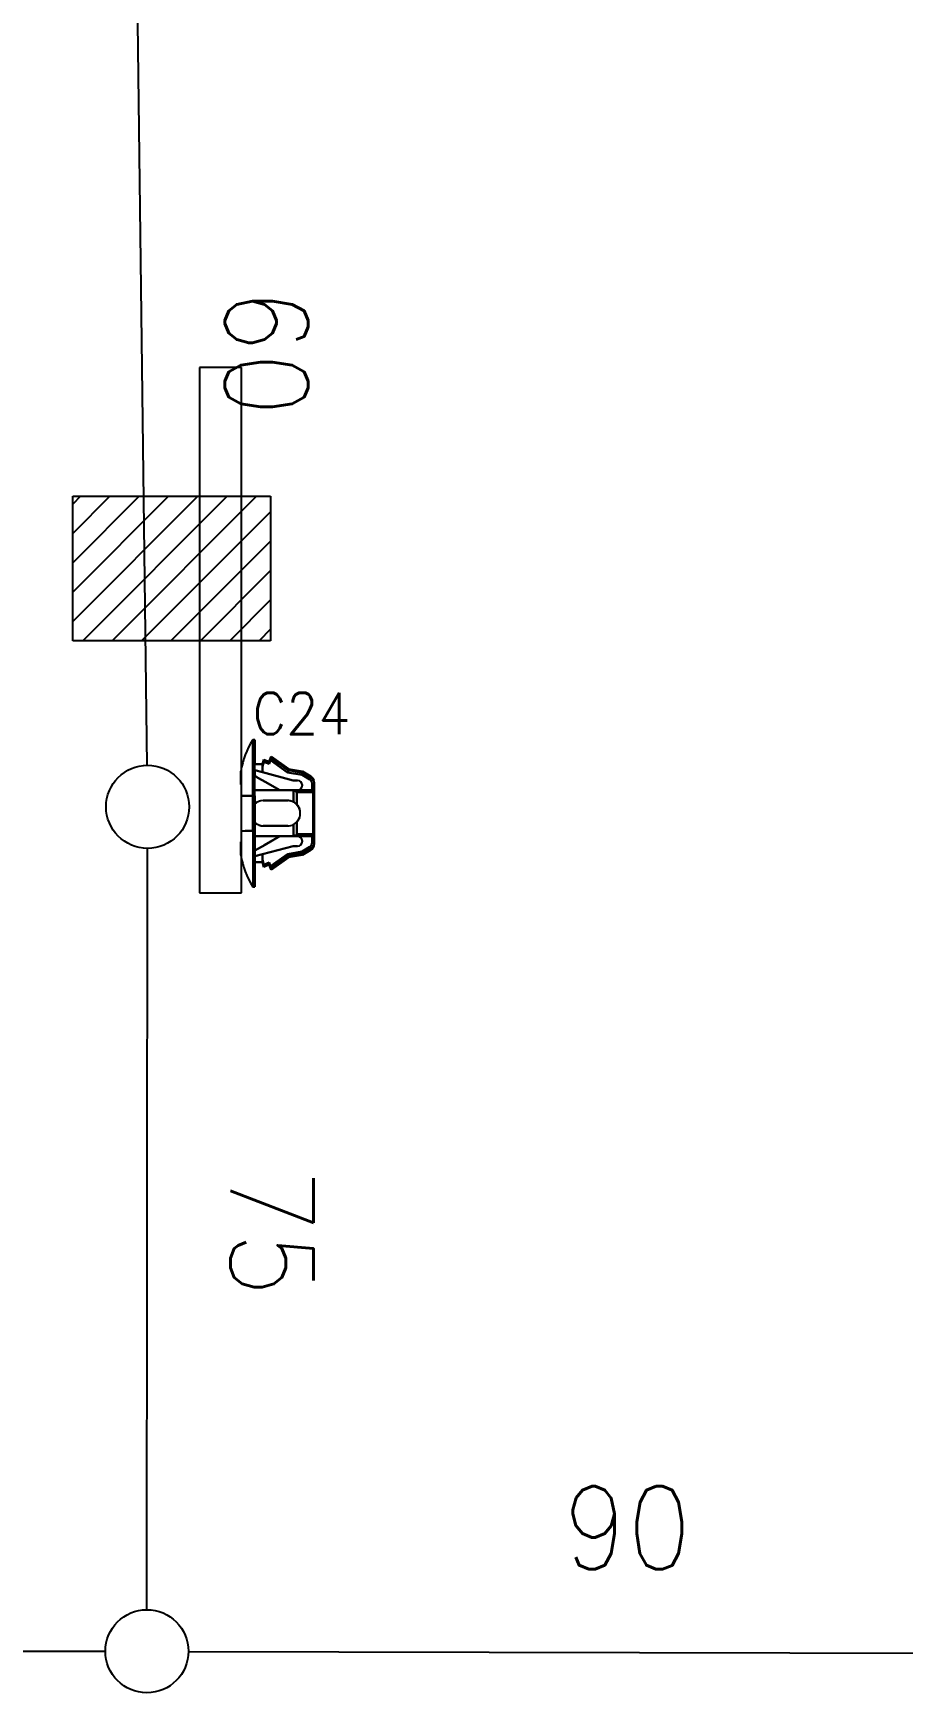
# Model space of a CAD drawing. Header units: inches. Extents: x 47316 to 59086, y 3141 to 11743.
# Drawn here: x 52813.5 to 52865.8, y 8621.2 to 8721.1 of the extents above; entities that cross this region are included whole.
import ezdxf

# ---------------------------------------------------------------- set-up
doc = ezdxf.new("R2010")
doc.units = ezdxf.units.IN
doc.header["$MEASUREMENT"] = 0
doc.styles.get("Standard").update_dxf_attribs({"font": ''})
doc.styles.get('Standard').set_extended_font_data('SimSun')
doc.linetypes.add('_VH_OTCON', pattern='A,0.0001,[7,VeSys.shx,S=0.1,R=0,X=0,Y=0],-0.4,[7,VeSys.shx,S=0.1,R=0,X=0,Y=0],-0.4,["X",Standard,S=1,R=0,X=-0.5,Y=-0.5],-0.0001,[7,VeSys.shx,S=0.1,R=0,X=0,Y=0],-0.4', length=1.2002)

msp = doc.modelspace()

# ---------------------------------------------------------------- linework, layer by layer
at = {"color": 0, "linetype": '_VH_OTCON', "lineweight": -2, "ltscale": 5}
for p, q in [((52820.363, 8677.04), (52819.733, 8727.587)), ((52820.353, 8626.216), (52820.392, 8672.04)), ((52627.623, 8623.716), (52817.851, 8623.716)), ((52822.851, 8623.71), (52875.204, 8623.595))]:
    msp.add_line(p, q, dxfattribs=at)
at = {"color": 0, "lineweight": -3}
for p, q in [((52826.035, 8700.979), (52823.509, 8700.979)), ((52826.035, 8669.358), (52826.035, 8700.979)), ((52823.509, 8669.358), (52826.035, 8669.358))]:
    msp.add_line(p, q, dxfattribs=at)
at = {"color": 0}
msp.add_line((52823.509, 8700.979), (52823.509, 8669.358), dxfattribs=at)
at = {"color": 0, "lineweight": -2}
for p, q in [((52823.419, 8693.227), (52815.883, 8685.692)), ((52821.651, 8693.227), (52815.883, 8687.459)), ((52819.884, 8693.227), (52815.883, 8689.227)), ((52818.116, 8693.227), (52815.883, 8690.995)), ((52816.348, 8693.227), (52815.883, 8692.763)), ((52815.883, 8684.537), (52815.883, 8693.227)), ((52815.883, 8693.227), (52827.79, 8693.227)), ((52825.187, 8693.227), (52816.497, 8684.537)), ((52826.955, 8693.227), (52818.265, 8684.537)), ((52827.79, 8693.227), (52827.79, 8684.537)), ((52827.79, 8692.295), (52820.032, 8684.537)), ((52827.79, 8690.528), (52821.8, 8684.537)), ((52827.79, 8688.76), (52823.568, 8684.537)), ((52827.79, 8686.992), (52825.336, 8684.537)), ((52827.79, 8685.224), (52827.104, 8684.537)), ((52827.79, 8684.537), (52815.883, 8684.537))]:
    msp.add_line(p, q, dxfattribs=at)
at = {"color": 0, "ltscale": 0.0075}
for p, q in [((52826.718, 8678.574), (52826.845, 8678.574)), ((52826.845, 8678.574), (52826.718, 8678.574)), ((52830.423, 8675.895), (52830.297, 8675.895)), ((52830.423, 8675.895), (52830.297, 8675.895)), ((52826.845, 8675.206), (52826.718, 8675.206)), ((52826.718, 8675.206), (52826.845, 8675.206)), ((52826.718, 8673.101), (52826.845, 8673.101)), ((52826.845, 8673.101), (52826.718, 8673.101)), ((52830.423, 8672.764), (52830.297, 8672.764)), ((52830.297, 8672.411), (52830.423, 8672.411)), ((52830.297, 8672.411), (52830.423, 8672.411)), ((52826.718, 8669.733), (52826.845, 8669.733)), ((52826.845, 8669.733), (52826.718, 8669.733))]:
    msp.add_line(p, q, dxfattribs=at)
at = {"color": 0, "ltscale": 0.2}
for p, q in [((52826.718, 8678.574), (52826.718, 8675.206)), ((52826.718, 8675.206), (52826.718, 8678.574)), ((52826.845, 8675.206), (52826.845, 8678.574)), ((52826.845, 8675.206), (52826.845, 8678.574)), ((52826.718, 8673.101), (52826.718, 8669.733)), ((52826.718, 8673.101), (52826.718, 8669.733)), ((52826.845, 8673.101), (52826.845, 8669.733)), ((52826.845, 8669.733), (52826.845, 8673.101))]:
    msp.add_line(p, q, dxfattribs=at)
at = {"color": 0, "ltscale": 0.087396}
for p, q in [((52826.845, 8678.574), (52826.845, 8677.102)), ((52826.845, 8678.574), (52826.845, 8677.102)), ((52826.845, 8669.733), (52826.845, 8671.205))]:
    msp.add_line(p, q, dxfattribs=at)
at = {"color": 0, "ltscale": 0.027499}
for p, q in [((52827.308, 8677.1), (52826.845, 8677.1)), ((52826.845, 8677.1), (52827.308, 8677.1)), ((52827.308, 8671.206), (52826.845, 8671.206)), ((52826.845, 8671.206), (52827.308, 8671.206))]:
    msp.add_line(p, q, dxfattribs=at)
at = {"color": 0, "ltscale": 0.018174}
msp.add_line((52827.308, 8677.1), (52827.392, 8677.395), dxfattribs=at)
at = {"color": 0, "ltscale": 0.018199}
for p, q in [((52827.308, 8676.958), (52827.392, 8677.253)), ((52827.392, 8677.253), (52827.308, 8676.958)), ((52827.308, 8671.349), (52827.392, 8671.054)), ((52827.392, 8671.054), (52827.308, 8671.349))]:
    msp.add_line(p, q, dxfattribs=at)
at = {"color": 0, "ltscale": 0.00033}
for p, q in [((52827.308, 8677.095), (52827.308, 8677.1)), ((52827.708, 8677.269), (52827.708, 8677.263)), ((52827.308, 8671.206), (52827.308, 8671.212))]:
    msp.add_line(p, q, dxfattribs=at)
at = {"color": 0, "ltscale": 0.008441}
for p, q in [((52827.308, 8677.1), (52827.308, 8676.958)), ((52827.308, 8676.958), (52827.308, 8677.1)), ((52827.708, 8677.269), (52827.708, 8677.127))]:
    msp.add_line(p, q, dxfattribs=at)
at = {"color": 0, "ltscale": 0.008432}
msp.add_line((52827.308, 8676.958), (52827.308, 8677.1), dxfattribs=at)
at = {"color": 0, "ltscale": 0.000342}
for p, q in [((52827.308, 8677.1), (52827.308, 8677.095)), ((52827.308, 8671.212), (52827.308, 8671.206))]:
    msp.add_line(p, q, dxfattribs=at)
at = {"color": 0, "ltscale": 0.000286}
for p, q in [((52827.309, 8677.099), (52827.308, 8677.095)), ((52827.308, 8677.095), (52827.309, 8677.099))]:
    msp.add_line(p, q, dxfattribs=at)
at = {"color": 0, "ltscale": 0.002209}
msp.add_line((52827.308, 8677.058), (52827.308, 8677.095), dxfattribs=at)
at = {"color": 0, "ltscale": 0.003674}
for p, q in [((52827.308, 8677.095), (52827.308, 8677.033)), ((52827.308, 8671.274), (52827.308, 8671.212))]:
    msp.add_line(p, q, dxfattribs=at)
at = {"color": 0, "ltscale": 0.00434}
msp.add_line((52827.308, 8677.033), (52827.308, 8676.96), dxfattribs=at)
at = {"color": 0, "ltscale": 0.019785}
for p, q in [((52827.308, 8676.625), (52827.308, 8676.958)), ((52827.308, 8676.958), (52827.308, 8676.625)), ((52827.308, 8671.682), (52827.308, 8671.349)), ((52827.308, 8671.349), (52827.308, 8671.682))]:
    msp.add_line(p, q, dxfattribs=at)
at = {"color": 0, "ltscale": 0.000925}
msp.add_line((52827.392, 8677.395), (52827.392, 8677.379), dxfattribs=at)
at = {"color": 0, "ltscale": 0.020195}
for p, q in [((52827.392, 8677.395), (52827.708, 8677.269)), ((52827.392, 8677.253), (52827.708, 8677.127)), ((52827.708, 8677.127), (52827.392, 8677.253)), ((52827.392, 8671.054), (52827.708, 8671.18)), ((52827.708, 8671.18), (52827.392, 8671.054)), ((52827.708, 8671.038), (52827.392, 8670.912))]:
    msp.add_line(p, q, dxfattribs=at)
at = {"color": 0, "ltscale": 0.000912}
for p, q in [((52827.392, 8677.379), (52827.392, 8677.395)), ((52827.708, 8671.038), (52827.708, 8671.054))]:
    msp.add_line(p, q, dxfattribs=at)
at = {"color": 0, "ltscale": 0.002823}
msp.add_line((52827.392, 8677.379), (52827.392, 8677.332), dxfattribs=at)
at = {"color": 0, "ltscale": 0.00282}
for p, q in [((52827.392, 8677.332), (52827.392, 8677.379)), ((52827.708, 8671.054), (52827.708, 8671.101))]:
    msp.add_line(p, q, dxfattribs=at)
at = {"color": 0, "ltscale": 0.004681}
for p, q in [((52827.392, 8677.332), (52827.392, 8677.253)), ((52827.392, 8677.253), (52827.392, 8677.332))]:
    msp.add_line(p, q, dxfattribs=at)
at = {"color": 0, "ltscale": 0.019025}
msp.add_line((52827.708, 8677.269), (52827.834, 8677.563), dxfattribs=at)
at = {"color": 0, "ltscale": 0.013619}
for p, q in [((52827.708, 8677.127), (52827.798, 8677.337)), ((52827.798, 8677.337), (52827.708, 8677.127)), ((52827.708, 8671.18), (52827.798, 8670.969)), ((52827.798, 8670.969), (52827.708, 8671.18))]:
    msp.add_line(p, q, dxfattribs=at)
at = {"color": 0, "ltscale": 0.000327}
msp.add_line((52827.708, 8677.263), (52827.708, 8677.269), dxfattribs=at)
at = {"color": 0, "ltscale": 0.008429}
for p, q in [((52827.708, 8677.127), (52827.708, 8677.269)), ((52827.392, 8671.054), (52827.392, 8670.912))]:
    msp.add_line(p, q, dxfattribs=at)
at = {"color": 0, "ltscale": 0.001593}
msp.add_line((52827.708, 8677.236), (52827.708, 8677.263), dxfattribs=at)
at = {"color": 0, "ltscale": 0.003809}
msp.add_line((52827.708, 8677.263), (52827.708, 8677.199), dxfattribs=at)
at = {"color": 0, "ltscale": 0.004291}
msp.add_line((52827.708, 8677.199), (52827.708, 8677.127), dxfattribs=at)
at = {"color": 0, "ltscale": 0.074459}
for p, q in [((52827.798, 8677.337), (52828.818, 8676.609)), ((52828.818, 8676.609), (52827.798, 8677.337)), ((52827.798, 8670.969), (52828.818, 8671.698)), ((52828.818, 8671.698), (52827.798, 8670.969))]:
    msp.add_line(p, q, dxfattribs=at)
at = {"color": 0, "ltscale": 0.006177}
msp.add_line((52827.834, 8677.459), (52827.834, 8677.563), dxfattribs=at)
at = {"color": 0, "ltscale": 0.006165}
for p, q in [((52827.834, 8677.563), (52827.834, 8677.459)), ((52828.865, 8676.826), (52828.865, 8676.723)), ((52828.865, 8676.826), (52828.865, 8676.723))]:
    msp.add_line(p, q, dxfattribs=at)
at = {"color": 0, "ltscale": 0.075271}
for p, q in [((52827.834, 8677.563), (52828.865, 8676.826)), ((52828.865, 8676.723), (52827.834, 8677.459)), ((52827.834, 8670.848), (52828.865, 8671.584)), ((52828.865, 8671.584), (52827.834, 8670.848)), ((52828.865, 8671.48), (52827.834, 8670.744))]:
    msp.add_line(p, q, dxfattribs=at)
at = {"color": 0, "ltscale": 0.075264}
msp.add_line((52828.865, 8676.723), (52827.834, 8677.459), dxfattribs=at)
at = {"color": 0, "ltscale": 0.047501}
for p, q in [((52826.003, 8675.879), (52826.003, 8676.679)), ((52826.003, 8676.679), (52826.003, 8675.879)), ((52826.003, 8671.627), (52826.003, 8672.427)), ((52826.003, 8672.427), (52826.003, 8671.627))]:
    msp.add_line(p, q, dxfattribs=at)
at = {"color": 0, "ltscale": 0.015242}
for p, q in [((52827.068, 8676.273), (52826.844, 8676.399)), ((52826.844, 8671.908), (52827.068, 8672.034))]:
    msp.add_line(p, q, dxfattribs=at)
at = {"color": 0, "ltscale": 0.015215}
msp.add_line((52826.844, 8676.399), (52827.067, 8676.273), dxfattribs=at)
at = {"color": 0, "ltscale": 0.020602}
for p, q in [((52826.845, 8676.748), (52826.845, 8676.401)), ((52826.845, 8676.748), (52826.845, 8676.401)), ((52826.845, 8671.559), (52826.845, 8671.905))]:
    msp.add_line(p, q, dxfattribs=at)
at = {"color": 0, "ltscale": 0.028456}
for p, q in [((52827.308, 8676.625), (52826.845, 8676.748)), ((52826.845, 8676.748), (52827.308, 8676.625)), ((52827.308, 8671.682), (52826.845, 8671.559)), ((52826.845, 8671.559), (52827.308, 8671.682))]:
    msp.add_line(p, q, dxfattribs=at)
at = {"color": 0, "ltscale": 0.02701}
msp.add_line((52827.067, 8676.273), (52827.463, 8676.049), dxfattribs=at)
at = {"color": 0, "ltscale": 0.026985}
for p, q in [((52827.464, 8676.049), (52827.068, 8676.273)), ((52827.068, 8672.034), (52827.464, 8672.258))]:
    msp.add_line(p, q, dxfattribs=at)
at = {"color": 0, "ltscale": 0.11383}
for p, q in [((52829.16, 8676.132), (52827.308, 8676.625)), ((52827.308, 8676.625), (52829.16, 8676.132)), ((52829.16, 8672.175), (52827.308, 8671.682)), ((52827.308, 8671.682), (52829.16, 8672.175))]:
    msp.add_line(p, q, dxfattribs=at)
at = {"color": 0, "ltscale": 0.064963}
msp.add_line((52827.408, 8676.081), (52828.36, 8675.543), dxfattribs=at)
at = {"color": 0, "ltscale": 0.061161}
msp.add_line((52827.463, 8676.049), (52828.36, 8675.543), dxfattribs=at)
at = {"color": 0, "ltscale": 0.061156}
for p, q in [((52828.36, 8675.543), (52827.464, 8676.049)), ((52827.464, 8672.258), (52828.36, 8672.764))]:
    msp.add_line(p, q, dxfattribs=at)
at = {"color": 0, "ltscale": 0.004321}
for p, q in [((52828.818, 8676.609), (52828.846, 8676.676)), ((52828.846, 8676.676), (52828.818, 8676.609)), ((52828.846, 8671.631), (52828.818, 8671.698)), ((52828.818, 8671.698), (52828.846, 8671.631))]:
    msp.add_line(p, q, dxfattribs=at)
at = {"color": 0, "ltscale": 0.051095}
for p, q in [((52828.818, 8676.609), (52829.666, 8676.46)), ((52829.666, 8676.46), (52828.818, 8676.609)), ((52828.818, 8671.698), (52829.666, 8671.847)), ((52829.666, 8671.847), (52828.818, 8671.698))]:
    msp.add_line(p, q, dxfattribs=at)
at = {"color": 0, "ltscale": 0.000205}
for p, q in [((52828.846, 8676.676), (52828.848, 8676.679)), ((52828.848, 8676.679), (52828.846, 8676.676)), ((52828.848, 8671.628), (52828.846, 8671.631)), ((52828.846, 8671.631), (52828.848, 8671.628))]:
    msp.add_line(p, q, dxfattribs=at)
at = {"color": 0, "ltscale": 0.002621}
for p, q in [((52828.848, 8676.679), (52828.865, 8676.72)), ((52828.865, 8676.72), (52828.848, 8676.679)), ((52828.865, 8671.587), (52828.848, 8671.628)), ((52828.848, 8671.628), (52828.865, 8671.587))]:
    msp.add_line(p, q, dxfattribs=at)
at = {"color": 0, "ltscale": 0.05076}
for p, q in [((52828.865, 8676.826), (52829.707, 8676.679)), ((52829.707, 8671.628), (52828.865, 8671.48))]:
    msp.add_line(p, q, dxfattribs=at)
at = {"color": 0, "ltscale": 0.050769}
msp.add_line((52829.707, 8676.572), (52828.865, 8676.722), dxfattribs=at)
at = {"color": 0, "ltscale": 0.050773}
for p, q in [((52829.707, 8676.572), (52828.865, 8676.72)), ((52828.865, 8671.587), (52829.707, 8671.735)), ((52829.707, 8671.735), (52828.865, 8671.587))]:
    msp.add_line(p, q, dxfattribs=at)
at = {"color": 0, "ltscale": 0.014999}
for p, q in [((52829.413, 8676.132), (52829.16, 8676.132)), ((52829.413, 8676.132), (52829.16, 8676.132)), ((52829.16, 8676.132), (52829.413, 8676.132)), ((52829.413, 8672.175), (52829.16, 8672.175)), ((52829.16, 8672.175), (52829.413, 8672.175))]:
    msp.add_line(p, q, dxfattribs=at)
at = {"color": 0, "ltscale": 0.004276}
for p, q in [((52829.691, 8676.528), (52829.666, 8676.46)), ((52829.666, 8676.46), (52829.69, 8676.528)), ((52829.69, 8671.779), (52829.666, 8671.847)), ((52829.666, 8671.847), (52829.691, 8671.779))]:
    msp.add_line(p, q, dxfattribs=at)
at = {"color": 0, "ltscale": 0.0329}
for p, q in [((52829.666, 8676.46), (52830.143, 8676.179)), ((52830.143, 8676.179), (52829.666, 8676.46)), ((52829.666, 8671.847), (52830.143, 8672.127)), ((52830.143, 8672.127), (52829.666, 8671.847))]:
    msp.add_line(p, q, dxfattribs=at)
at = {"color": 0, "ltscale": 0.002806}
for p, q in [((52829.69, 8676.528), (52829.707, 8676.572)), ((52829.707, 8671.735), (52829.69, 8671.779))]:
    msp.add_line(p, q, dxfattribs=at)
at = {"color": 0, "ltscale": 0.00266}
for p, q in [((52829.707, 8676.572), (52829.692, 8676.53)), ((52829.692, 8671.777), (52829.707, 8671.735))]:
    msp.add_line(p, q, dxfattribs=at)
at = {"color": 0, "ltscale": 0.006219}
msp.add_line((52829.707, 8676.574), (52829.707, 8676.679), dxfattribs=at)
at = {"color": 0, "ltscale": 0.006223}
for p, q in [((52829.707, 8676.679), (52829.707, 8676.574)), ((52829.707, 8671.628), (52829.707, 8671.733)), ((52829.707, 8671.628), (52829.707, 8671.733))]:
    msp.add_line(p, q, dxfattribs=at)
at = {"color": 0, "ltscale": 0.034946}
for p, q in [((52829.707, 8676.679), (52830.215, 8676.381)), ((52830.215, 8671.926), (52829.707, 8671.628))]:
    msp.add_line(p, q, dxfattribs=at)
at = {"color": 0, "ltscale": 0.000128}
for p, q in [((52829.707, 8676.574), (52829.707, 8676.572)), ((52829.707, 8676.572), (52829.707, 8676.574)), ((52829.707, 8671.735), (52829.707, 8671.733))]:
    msp.add_line(p, q, dxfattribs=at)
at = {"color": 0, "ltscale": 0.034208}
for p, q in [((52830.204, 8676.282), (52829.707, 8676.574)), ((52830.204, 8672.025), (52829.707, 8671.733))]:
    msp.add_line(p, q, dxfattribs=at)
at = {"color": 0, "ltscale": 0.034163}
for p, q in [((52830.204, 8676.282), (52829.707, 8676.572)), ((52829.707, 8671.735), (52830.204, 8672.025))]:
    msp.add_line(p, q, dxfattribs=at)
at = {"color": 0, "ltscale": 0.007092}
for p, q in [((52830.204, 8676.282), (52830.143, 8676.179)), ((52830.143, 8676.179), (52830.204, 8676.282)), ((52830.143, 8672.127), (52830.204, 8672.025)), ((52830.204, 8672.025), (52830.143, 8672.127))]:
    msp.add_line(p, q, dxfattribs=at)
at = {"color": 0, "ltscale": 0.00587}
msp.add_line((52830.216, 8676.38), (52830.204, 8676.282), dxfattribs=at)
at = {"color": 0, "ltscale": 0.005865}
for p, q in [((52830.204, 8676.282), (52830.215, 8676.38)), ((52830.215, 8671.926), (52830.204, 8672.025))]:
    msp.add_line(p, q, dxfattribs=at)
at = {"color": 0, "ltscale": 0.020941}
for p, q in [((52830.297, 8675.895), (52830.297, 8675.543)), ((52830.297, 8675.543), (52830.297, 8675.895)), ((52830.423, 8675.895), (52830.423, 8675.543)), ((52830.423, 8675.543), (52830.423, 8675.895)), ((52830.297, 8672.411), (52830.297, 8672.764)), ((52830.297, 8672.764), (52830.297, 8672.411)), ((52830.423, 8672.764), (52830.423, 8672.411)), ((52830.423, 8672.411), (52830.423, 8672.764))]:
    msp.add_line(p, q, dxfattribs=at)
at = {"color": 0, "ltscale": 0.007248}
msp.add_line((52830.423, 8675.895), (52830.423, 8676.017), dxfattribs=at)
at = {"color": 0, "ltscale": 0.001605}
msp.add_line((52830.423, 8675.984), (52830.423, 8676.011), dxfattribs=at)
at = {"color": 0, "ltscale": 0.006183}
msp.add_line((52830.423, 8675.999), (52830.423, 8675.895), dxfattribs=at)
at = {"color": 0, "ltscale": 0.004422}
msp.add_line((52830.423, 8675.896), (52830.423, 8675.97), dxfattribs=at)
at = {"color": 0, "ltscale": 0.012915}
msp.add_line((52830.423, 8675.97), (52830.423, 8675.752), dxfattribs=at)
at = {"color": 0, "ltscale": 0.040569}
for p, q in [((52826.718, 8675.206), (52826.035, 8675.206)), ((52826.035, 8673.101), (52826.718, 8673.101))]:
    msp.add_line(p, q, dxfattribs=at)
at = {"color": 0, "ltscale": 0.040567}
for p, q in [((52826.035, 8675.206), (52826.718, 8675.206)), ((52826.035, 8673.101), (52826.718, 8673.101))]:
    msp.add_line(p, q, dxfattribs=at)
at = {"color": 0, "ltscale": 0.02751}
msp.add_line((52826.719, 8675.206), (52826.255, 8675.206), dxfattribs=at)
msp.add_line((52826.719, 8675.206), (52826.255, 8675.206), dxfattribs=at)
at = {"color": 0, "ltscale": 0.125}
for p, q in [((52826.718, 8675.206), (52826.718, 8673.101)), ((52826.718, 8673.101), (52826.718, 8675.206)), ((52826.845, 8675.206), (52826.845, 8673.101)), ((52826.845, 8673.101), (52826.845, 8675.206))]:
    msp.add_line(p, q, dxfattribs=at)
at = {"color": 0, "ltscale": 0.089999}
for p, q in [((52828.36, 8675.543), (52826.845, 8675.543)), ((52826.845, 8675.543), (52828.36, 8675.543)), ((52826.845, 8672.764), (52828.36, 8672.764)), ((52828.36, 8672.764), (52826.845, 8672.764))]:
    msp.add_line(p, q, dxfattribs=at)
at = {"color": 0, "ltscale": 0.0875}
for p, q in [((52827.35, 8674.911), (52828.823, 8674.911)), ((52828.823, 8674.911), (52827.35, 8674.911)), ((52828.823, 8674.911), (52827.35, 8674.911)), ((52828.823, 8673.396), (52827.35, 8673.396)), ((52827.35, 8673.396), (52828.823, 8673.396)), ((52826.845, 8671.206), (52826.845, 8669.733))]:
    msp.add_line(p, q, dxfattribs=at)
at = {"color": 0, "ltscale": 0.039936}
for p, q in [((52829.033, 8675.543), (52828.36, 8675.543)), ((52828.36, 8675.543), (52829.033, 8675.543)), ((52828.36, 8672.764), (52829.033, 8672.764)), ((52829.033, 8672.764), (52828.36, 8672.764))]:
    msp.add_line(p, q, dxfattribs=at)
at = {"color": 0, "ltscale": 0.082565}
for p, q in [((52829.033, 8675.543), (52830.423, 8675.543)), ((52830.423, 8675.543), (52829.033, 8675.543)), ((52830.423, 8672.764), (52829.033, 8672.764)), ((52829.033, 8672.764), (52830.423, 8672.764))]:
    msp.add_line(p, q, dxfattribs=at)
at = {"color": 0, "ltscale": 0.041339}
for p, q in [((52829.174, 8674.825), (52829.174, 8675.521)), ((52829.174, 8675.521), (52829.174, 8674.825)), ((52829.174, 8672.786), (52829.174, 8673.482)), ((52829.174, 8673.482), (52829.174, 8672.786))]:
    msp.add_line(p, q, dxfattribs=at)
at = {"color": 0, "ltscale": 0.002635}
for p, q in [((52829.174, 8675.521), (52829.216, 8675.506)), ((52829.216, 8672.801), (52829.174, 8672.786))]:
    msp.add_line(p, q, dxfattribs=at)
at = {"color": 0, "ltscale": 0.002634}
for p, q in [((52829.216, 8675.506), (52829.174, 8675.521)), ((52829.174, 8672.786), (52829.216, 8672.801))]:
    msp.add_line(p, q, dxfattribs=at)
at = {"color": 0, "ltscale": 0.057954}
for p, q in [((52830.36, 8675.416), (52829.384, 8675.416)), ((52829.384, 8675.416), (52830.36, 8675.416)), ((52829.384, 8672.89), (52830.36, 8672.89)), ((52830.36, 8672.89), (52829.384, 8672.89))]:
    msp.add_line(p, q, dxfattribs=at)
at = {"color": 0, "ltscale": 0.044711}
for p, q in [((52829.384, 8675.416), (52829.384, 8674.663)), ((52829.384, 8674.663), (52829.384, 8675.416)), ((52829.384, 8673.643), (52829.384, 8672.89)), ((52829.384, 8672.89), (52829.384, 8673.643))]:
    msp.add_line(p, q, dxfattribs=at)
at = {"color": 0, "ltscale": 0.15}
for p, q in [((52830.36, 8675.416), (52830.36, 8672.89)), ((52830.36, 8672.89), (52830.36, 8675.416))]:
    msp.add_line(p, q, dxfattribs=at)
at = {"color": 0, "ltscale": 0.000399}
msp.add_line((52830.422, 8675.521), (52830.423, 8675.528), dxfattribs=at)
at = {"color": 0, "ltscale": 0.012512}
for p, q in [((52830.423, 8675.752), (52830.423, 8675.542)), ((52830.423, 8672.765), (52830.423, 8672.554))]:
    msp.add_line(p, q, dxfattribs=at)
at = {"color": 0, "ltscale": 0.000995}
for p, q in [((52830.423, 8675.543), (52830.423, 8675.526)), ((52830.423, 8675.526), (52830.423, 8675.543)), ((52830.423, 8672.781), (52830.423, 8672.764)), ((52830.423, 8672.764), (52830.423, 8672.781))]:
    msp.add_line(p, q, dxfattribs=at)
at = {"color": 0, "ltscale": 0.163214}
msp.add_line((52830.423, 8675.528), (52830.423, 8672.779), dxfattribs=at)
at = {"color": 0, "ltscale": 0.163013}
msp.add_line((52830.423, 8672.781), (52830.423, 8675.526), dxfattribs=at)
at = {"color": 0, "ltscale": 0.000598}
msp.add_line((52829.384, 8674.663), (52829.377, 8674.671), dxfattribs=at)
at = {"color": 0, "ltscale": 0.035001}
msp.add_line((52826.845, 8673.101), (52826.255, 8673.101), dxfattribs=at)
msp.add_line((52826.845, 8673.101), (52826.255, 8673.101), dxfattribs=at)
at = {"color": 0, "ltscale": 0.001863}
msp.add_line((52829.363, 8673.621), (52829.384, 8673.644), dxfattribs=at)
at = {"color": 0, "ltscale": 0.000505}
msp.add_line((52829.384, 8673.643), (52829.378, 8673.637), dxfattribs=at)
at = {"color": 0, "ltscale": 0.015289}
msp.add_line((52827.068, 8672.034), (52826.844, 8671.908), dxfattribs=at)
at = {"color": 0, "ltscale": 0.020749}
msp.add_line((52826.845, 8671.908), (52826.845, 8671.559), dxfattribs=at)
at = {"color": 0, "ltscale": 0.02697}
msp.add_line((52827.463, 8672.258), (52827.068, 8672.034), dxfattribs=at)
at = {"color": 0, "ltscale": 0.065039}
msp.add_line((52828.36, 8672.764), (52827.407, 8672.225), dxfattribs=at)
at = {"color": 0, "ltscale": 0.06116}
msp.add_line((52828.36, 8672.764), (52827.463, 8672.258), dxfattribs=at)
at = {"color": 0, "ltscale": 0.040697}
msp.add_line((52828.204, 8672.764), (52827.518, 8672.764), dxfattribs=at)
at = {"color": 0, "ltscale": 0.040701}
msp.add_line((52827.518, 8672.764), (52828.204, 8672.764), dxfattribs=at)
at = {"color": 0, "ltscale": 0.048712}
msp.add_line((52829.181, 8672.764), (52828.36, 8672.764), dxfattribs=at)
at = {"color": 0, "ltscale": 0.008279}
msp.add_line((52829.32, 8672.764), (52829.181, 8672.764), dxfattribs=at)
at = {"color": 0, "ltscale": 0.005516}
msp.add_line((52829.413, 8672.764), (52829.32, 8672.764), dxfattribs=at)
at = {"color": 0, "ltscale": 0.052501}
msp.add_line((52830.297, 8672.764), (52829.413, 8672.764), dxfattribs=at)
at = {"color": 0, "ltscale": 0.005864}
msp.add_line((52830.216, 8671.926), (52830.204, 8672.025), dxfattribs=at)
at = {"color": 0, "ltscale": 0.015717}
msp.add_line((52830.423, 8672.29), (52830.423, 8672.554), dxfattribs=at)
at = {"color": 0, "ltscale": 0.015729}
msp.add_line((52830.423, 8672.554), (52830.423, 8672.289), dxfattribs=at)
at = {"color": 0, "ltscale": 0.006299}
msp.add_line((52827.308, 8671.349), (52827.308, 8671.243), dxfattribs=at)
at = {"color": 0, "ltscale": 0.006305}
msp.add_line((52827.308, 8671.242), (52827.308, 8671.349), dxfattribs=at)
at = {"color": 0, "ltscale": 0.00329}
msp.add_line((52827.308, 8671.33), (52827.308, 8671.274), dxfattribs=at)
at = {"color": 0, "ltscale": 0.006641}
msp.add_line((52827.308, 8671.206), (52827.308, 8671.318), dxfattribs=at)
at = {"color": 0, "ltscale": 0.001825}
msp.add_line((52827.308, 8671.212), (52827.308, 8671.243), dxfattribs=at)
at = {"color": 0, "ltscale": 0.002142}
msp.add_line((52827.308, 8671.243), (52827.308, 8671.206), dxfattribs=at)
at = {"color": 0, "ltscale": 0.002136}
msp.add_line((52827.308, 8671.206), (52827.308, 8671.242), dxfattribs=at)
at = {"color": 0, "ltscale": 0.018183}
msp.add_line((52827.392, 8670.912), (52827.308, 8671.206), dxfattribs=at)
at = {"color": 0, "ltscale": 0.008438}
msp.add_line((52827.392, 8670.912), (52827.392, 8671.054), dxfattribs=at)
at = {"color": 0, "ltscale": 0.002185}
msp.add_line((52827.392, 8670.982), (52827.392, 8670.945), dxfattribs=at)
at = {"color": 0, "ltscale": 0.004715}
msp.add_line((52827.708, 8671.18), (52827.708, 8671.101), dxfattribs=at)
at = {"color": 0, "ltscale": 0.004687}
msp.add_line((52827.708, 8671.101), (52827.708, 8671.18), dxfattribs=at)
at = {"color": 0, "ltscale": 0.002832}
msp.add_line((52827.708, 8671.101), (52827.708, 8671.053), dxfattribs=at)
at = {"color": 0, "ltscale": 0.002856}
msp.add_line((52827.708, 8671.044), (52827.708, 8671.092), dxfattribs=at)
at = {"color": 0, "ltscale": 0.002869}
msp.add_line((52827.708, 8671.092), (52827.708, 8671.044), dxfattribs=at)
at = {"color": 0, "ltscale": 0.0009}
msp.add_line((52827.708, 8671.053), (52827.708, 8671.038), dxfattribs=at)
at = {"color": 0, "ltscale": 0.019}
msp.add_line((52827.834, 8670.744), (52827.708, 8671.038), dxfattribs=at)
at = {"color": 0, "ltscale": 0.006168}
for p, q in [((52828.865, 8671.584), (52828.865, 8671.48)), ((52828.865, 8671.48), (52828.865, 8671.584))]:
    msp.add_line(p, q, dxfattribs=at)
at = {"color": 0, "ltscale": 0.005222}
msp.add_line((52827.834, 8670.76), (52827.834, 8670.848), dxfattribs=at)
at = {"color": 0, "ltscale": 0.005249}
msp.add_line((52827.834, 8670.76), (52827.834, 8670.848), dxfattribs=at)
at = {"color": 0, "ltscale": 0.000903}
msp.add_line((52827.834, 8670.744), (52827.834, 8670.76), dxfattribs=at)
at = {"color": 0, "ltscale": 0.000916}
msp.add_line((52827.834, 8670.744), (52827.834, 8670.76), dxfattribs=at)
at = {"color": 0, "ltscale": 4.3e-05}
msp.add_line((52827.834, 8670.744), (52827.834, 8670.744), dxfattribs=at)
at = {"color": 0, "ltscale": 4.9e-05}
msp.add_line((52827.834, 8670.744), (52827.834, 8670.744), dxfattribs=at)
at = {"color": 0}
for points in [[(52830.204, 8676.282), (52830.295, 8676.211), (52830.364, 8676.118), (52830.408, 8676.01), (52830.423, 8675.895)], [(52830.204, 8676.282), (52830.28, 8676.226), (52830.342, 8676.155), (52830.395, 8676.052), (52830.423, 8675.895)], [(52829.384, 8674.663), (52829.491, 8674.513), (52829.53, 8674.427)], [(52829.53, 8673.88), (52829.491, 8673.794), (52829.384, 8673.643)], [(52830.423, 8672.411), (52830.408, 8672.296), (52830.364, 8672.188), (52830.295, 8672.095), (52830.204, 8672.025)], [(52830.423, 8672.411), (52830.408, 8672.298), (52830.366, 8672.191), (52830.313, 8672.114), (52830.204, 8672.025)]]:
    msp.add_lwpolyline(points, dxfattribs=at)
at = {"color": 0, "linetype": 'Continuous', "lineweight": -2}
for centre in [(52820.394, 8674.54), (52820.351, 8623.716)]:
    msp.add_circle(centre, 2.5, dxfattribs=at)
at = {"color": 0}
for centre, radius, start, end in [((52831.407, 8675.72), 5.489, 148.67342, 169.93567), ((52831.407, 8675.72), 5.489, 148.67342, 169.93567), ((52827.215, 8677.59), 0.635, 336.55456, 343.51731), ((52827.187, 8677.6), 0.665, 336.71505, 343.35898), ((52827.632, 8677.475), 0.203, 341.38165, 355.61079), ((52827.629, 8677.475), 0.206, 341.52216, 355.55839), ((52829.413, 8675.837), 0.295, 270.00788, 89.99211), ((52829.413, 8675.837), 0.295, 270.02454, 89.97546), ((52829.994, 8675.926), 0.294, 43.03467, 59.47108), ((52829.903, 8675.807), 0.443, 46.29709, 57.0928), ((52829.979, 8675.912), 0.315, 27.6521, 43.02356), ((52829.997, 8675.926), 0.292, 26.81073, 43.39365), ((52829.993, 8676.013), 0.43, 0.65735, 58.8475), ((52829.958, 8675.901), 0.338, 13.30412, 27.62011), ((52829.975, 8675.907), 0.321, 13.23875, 28.16047), ((52829.937, 8675.896), 0.36, 359.87705, 13.35397), ((52829.767, 8675.879), 0.53, 1.79095, 10.9305), ((52827.35, 8674.154), 0.757, 89.97438, 131.80818), ((52827.354, 8674.143), 0.769, 90.32706, 131.51479), ((52828.823, 8674.153), 0.758, 62.4207, 89.99955), ((52828.823, 8674.153), 0.758, 75.51643, 89.99977), ((52828.823, 8674.148), 0.763, 75.39184, 89.95177), ((52828.823, 8674.148), 0.764, 74.73186, 89.94403), ((52828.82, 8674.147), 0.764, 62.39705, 89.7505), ((52829.033, 8675.067), 0.476, 72.74812, 90.03792), ((52829.037, 8675.09), 0.453, 72.36655, 90.53927), ((52828.876, 8674.688), 0.886, 62.65765, 67.43309), ((52828.873, 8674.68), 0.894, 62.7219, 67.45356), ((52828.654, 8674.267), 1.362, 57.60215, 62.51411), ((52828.666, 8674.288), 1.337, 57.55189, 62.45784), ((52830.044, 8675.698), 0.423, 318.29771, 328.94878), ((52830.033, 8675.705), 0.436, 318.49372, 328.8197), ((52830.258, 8675.568), 0.172, 329.20213, 338.81818), ((52830.258, 8675.567), 0.172, 329.31691, 338.97011), ((52830.362, 8675.529), 0.0611, 337.7787, 357.33327), ((52830.362, 8675.529), 0.0615, 337.72775, 357.12305), ((52827.349, 8674.155), 0.756, 107.70354, 131.84545), ((52828.821, 8674.151), 0.761, 52.68806, 62.37343), ((52828.822, 8674.145), 0.765, 52.95203, 62.57487), ((52828.843, 8674.173), 0.73, 42.19852, 52.97277), ((52828.823, 8674.152), 0.759, 42.33377, 52.70298), ((52828.814, 8674.151), 0.767, 21.09845, 41.99924), ((52828.814, 8674.156), 0.767, 317.99552, 338.90048), ((52828.823, 8674.154), 0.759, 330.06886, 343.56519), ((52828.822, 8674.153), 0.759, 15.00296, 24.16276), ((52828.823, 8674.153), 0.758, 16.51084, 23.46678), ((52828.824, 8674.151), 0.758, 0.21203, 21.35418), ((52828.824, 8674.156), 0.758, 338.64582, 359.78797), ((52828.812, 8674.153), 0.769, 0.06599, 20.90119), ((52828.812, 8674.154), 0.769, 339.10094, 359.93436), ((52827.35, 8674.153), 0.757, 228.18134, 270.02439), ((52827.354, 8674.164), 0.769, 228.48521, 269.67294), ((52827.351, 8674.158), 0.763, 252.08657, 269.95157), ((52828.823, 8674.153), 0.758, 270.00044, 297.57931), ((52828.82, 8674.159), 0.764, 270.2495, 297.60295), ((52828.823, 8674.159), 0.763, 270.04883, 284.39081), ((52828.822, 8674.162), 0.765, 297.42513, 307.04797), ((52828.821, 8674.156), 0.761, 297.62657, 307.31194), ((52828.843, 8674.134), 0.73, 307.02722, 317.80148), ((52828.823, 8674.154), 0.759, 307.29703, 317.66624), ((52828.654, 8674.04), 1.361, 297.48561, 302.39819), ((52828.666, 8674.019), 1.337, 297.54196, 302.44836), ((52830.045, 8672.61), 0.422, 31.0217, 41.69488), ((52830.034, 8672.602), 0.435, 31.19109, 41.53294), ((52829.033, 8673.24), 0.476, 269.96208, 287.25187), ((52829.037, 8673.217), 0.453, 269.45699, 287.63653), ((52828.873, 8673.627), 0.894, 292.5469, 297.27728), ((52828.876, 8673.619), 0.886, 292.56712, 297.34201), ((52829.413, 8672.469), 0.295, 270.00788, 89.99211), ((52829.413, 8672.469), 0.295, 270.02454, 89.97546), ((52829.994, 8672.381), 0.294, 300.53366, 317.00489), ((52829.902, 8672.5), 0.444, 302.94539, 313.70586), ((52829.996, 8672.381), 0.293, 316.65333, 333.18453), ((52829.979, 8672.395), 0.315, 317.01915, 332.38387), ((52829.993, 8672.294), 0.43, 301.1509, 359.34267), ((52829.958, 8672.405), 0.338, 332.41408, 346.73587), ((52829.975, 8672.4), 0.32, 331.84039, 346.75345), ((52829.767, 8672.428), 0.529, 349.11608, 358.23178), ((52829.937, 8672.411), 0.36, 346.68787, 0.11897), ((52830.258, 8672.739), 0.172, 21.18328, 30.79471), ((52830.258, 8672.739), 0.172, 21.0314, 30.67778), ((52830.362, 8672.776), 0.0617, 3.42364, 24.5804), ((52830.361, 8672.775), 0.0623, 3.68399, 24.58911), ((52830.362, 8672.778), 0.0611, 2.66699, 22.22325), ((52830.362, 8672.778), 0.0615, 2.87965, 22.2757), ((52831.407, 8672.587), 5.489, 190.06433, 211.32657), ((52827.187, 8670.707), 0.665, 16.63431, 23.28359), ((52827.217, 8670.717), 0.633, 16.45803, 23.45228), ((52827.629, 8670.832), 0.205, 4.41998, 18.48372), ((52827.631, 8670.832), 0.204, 4.51796, 18.63099)]:
    msp.add_arc(centre, radius, start, end, dxfattribs=at)

# ---------------------------------------------------------------- texts
at = {"color": 7, "linetype": '_VH_OTCON', "lineweight": 18, "ltscale": 5, "char_height": 5, "width": 8.57143, "attachment_point": 1}
for s, insert, rotation in [('\\Fromans.shx;\\W0.9000000000;\\T1.0000000000;\\o\\l60', (52830.048, 8705.742), 270), ('\\Fromans.shx;\\W0.9000000000;\\T1.0000000000;\\o\\l75', (52830.373, 8652.771), 270), ('\\Fromans.shx;\\W0.9000000000;\\T1.0000000000;\\o\\l90', (52845.407, 8633.661), 359.87339)]:
    msp.add_mtext(s, dxfattribs=dict(at, insert=insert, rotation=rotation))
at = {"color": 21, "linetype": 'Continuous', "lineweight": 15, "insert": (52826.714, 8681.409), "char_height": 2.5, "width": 6.53571, "attachment_point": 1}
msp.add_mtext('\\Fromans.shx;\\W0.9000000000;\\T1.0000000000;\\o\\lC24', dxfattribs=at)

doc.saveas('drawing.dxf')
